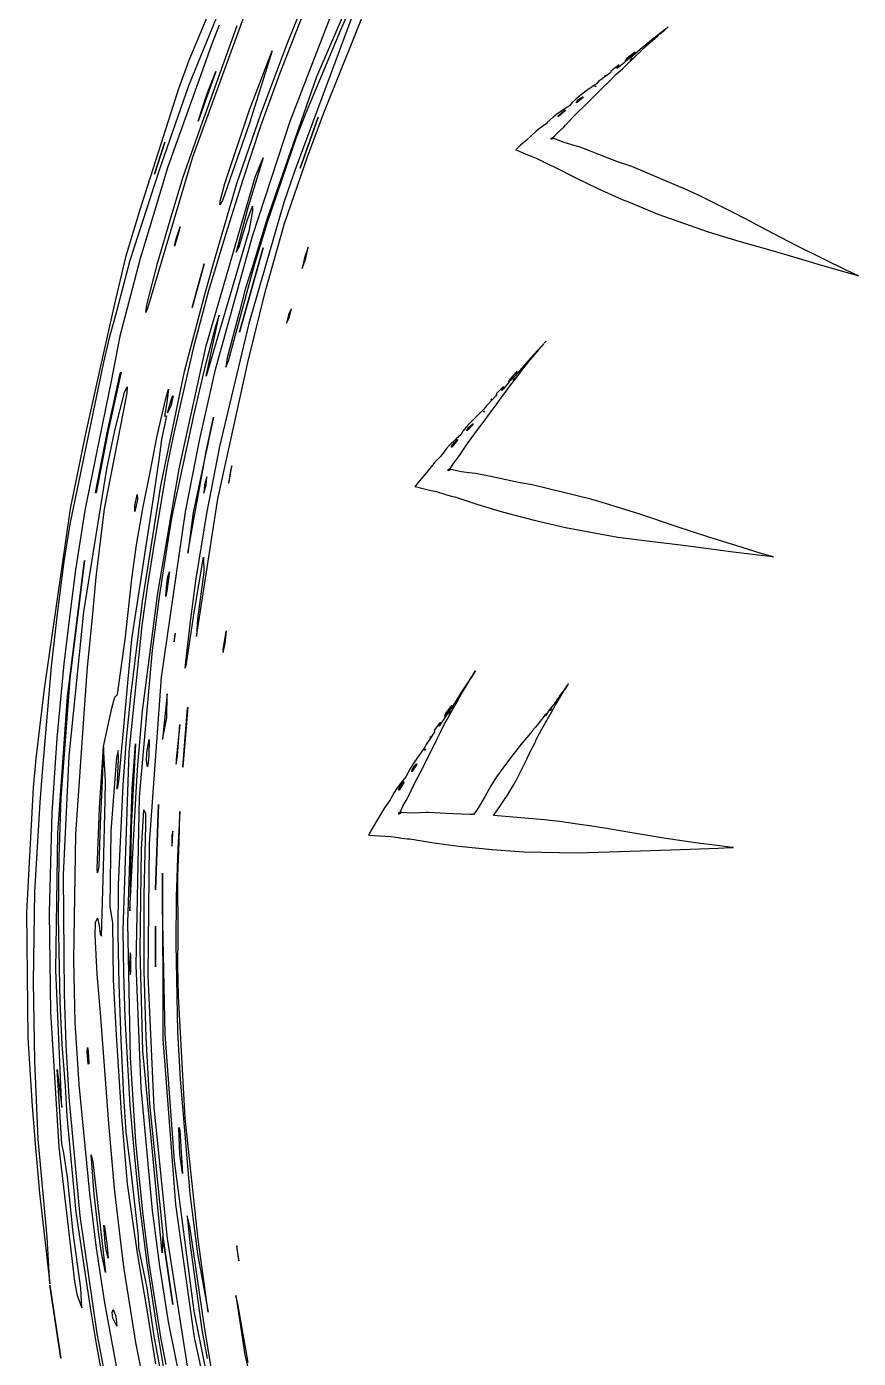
# Model space of a CAD drawing. Extents: x 0 to 153, y 0 to 357.
# Drawn here: x 0.01 to 25.11, y 268.47 to 308.65 of the extents above; entities that cross this region are included whole.
import ezdxf

# ---------------------------------------------------------------- set-up
doc = ezdxf.new("R2010")
doc.units = 0

msp = doc.modelspace()

# ---------------------------------------------------------------- linework, layer by layer
at = {"layer": 'Layer 1'}
for p, q in [((4.908544, 306.870742), (7.257433, 312.638346)), ((10.561264, 311.31763), (8.762494, 307.130691)), ((7.877498, 308.130746), (8.835822, 310.495636)), ((8.982189, 306.047543), (10.65394, 310.212665)), ((9.493807, 308.555232), (10.21178, 310.210332)), ((8.740378, 310.012645), (7.654048, 307.243455)), ((10.028618, 309.488044), (8.103828, 304.310854)), ((5.55381, 309.168263), (4.908619, 307.629213)), ((6.650845, 309.17864), (5.023929, 304.70559)), ((7.968692, 305.794543), (9.28561, 309.201)), ((5.166396, 305.346659), (6.370416, 308.685099)), ((5.824954, 308.688335), (5.59343, 308.097718)), ((19.351715, 308.616175), (19.312574, 308.584766)), ((19.312574, 308.584766), (19.347984, 308.612799)), ((19.347984, 308.612799), (19.3779, 308.637)), ((19.3779, 308.637), (19.351715, 308.616175)), ((19.3779, 308.637), (19.3779, 308.637)), ((8.439497, 306.027352), (9.493807, 308.555232)), ((18.946016, 308.298274), (18.751461, 308.141759)), ((18.759398, 308.104378), (19.052248, 308.361104)), ((19.228551, 308.518912), (18.946016, 308.298274)), ((19.052248, 308.361104), (19.080264, 308.386222)), ((19.080264, 308.386222), (19.120421, 308.42579)), ((19.120421, 308.42579), (19.259147, 308.539568)), ((19.301545, 308.575435), (19.228551, 308.518912)), ((19.259147, 308.539568), (19.301545, 308.575435)), ((5.59343, 308.097718), (5.326222, 307.33039)), ((7.420036, 307.918871), (6.74094, 305.73)), ((6.742892, 306.133711), (7.420036, 307.918871)), ((7.093652, 306.036596), (7.877498, 308.130746)), ((18.066909, 307.603211), (18.275234, 307.781635)), ((18.358198, 307.862548), (18.128639, 307.686309)), ((18.275234, 307.781635), (18.3622, 307.853)), ((18.598085, 308.01363), (18.296415, 307.755397)), ((18.380448, 307.873216), (18.358198, 307.862548)), ((18.3622, 307.853), (18.380448, 307.873216)), ((18.3622, 307.853), (18.3622, 307.853)), ((18.374019, 307.744881), (18.558874, 307.917846)), ((18.558874, 307.917846), (18.759398, 308.104378)), ((18.751461, 308.141759), (18.598085, 308.01363)), ((4.908619, 307.629213), (4.600715, 306.774444)), ((17.778217, 307.405653), (17.643222, 307.303918)), ((17.894622, 307.491414), (17.778217, 307.405653)), ((17.789949, 307.190241), (17.993321, 307.37767)), ((17.829908, 307.385299), (17.894622, 307.491414)), ((17.881123, 307.424475), (17.829908, 307.385299)), ((18.055327, 307.565744), (17.881123, 307.424475)), ((17.993321, 307.37767), (18.076151, 307.458143)), ((18.155725, 307.651437), (18.055327, 307.565744)), ((18.128639, 307.686309), (18.066909, 307.603211)), ((18.076151, 307.458143), (18.374019, 307.744881)), ((18.217455, 307.696212), (18.155725, 307.651437)), ((18.296415, 307.755397), (18.217455, 307.696212)), ((18.282976, 307.681934), (18.218669, 307.627578)), ((18.218669, 307.627578), (18.2734, 307.681)), ((18.2734, 307.681), (18.294849, 307.694993)), ((18.2734, 307.681), (18.2734, 307.681)), ((18.294849, 307.694993), (18.282976, 307.681934)), ((5.326222, 307.33039), (4.273532, 304.41484)), ((5.726652, 307.290065), (5.186479, 305.792315)), ((5.44927, 306.598), (5.726652, 307.290065)), ((7.654048, 307.243455), (7.071878, 305.639975)), ((8.762494, 307.130691), (7.25867, 302.829)), ((17.276635, 306.986528), (17.209816, 306.925492)), ((17.488555, 307.148267), (17.276635, 306.986528)), ((17.392495, 306.795994), (17.591936, 306.994379)), ((17.4661, 307.167), (17.452195, 307.154196)), ((17.452195, 307.154196), (17.472272, 307.166049)), ((17.480888, 307.176564), (17.4661, 307.167)), ((17.472272, 307.166049), (17.480888, 307.176564)), ((17.612493, 307.242134), (17.488555, 307.148267)), ((17.591936, 306.994379), (17.789949, 307.190241)), ((17.655501, 307.285229), (17.612493, 307.242134)), ((17.643222, 307.303918), (17.655501, 307.285229)), ((4.600715, 306.774444), (3.428915, 303.119484)), ((4.018873, 304.292182), (4.908544, 306.870742)), ((5.186479, 305.792315), (5.44927, 306.598)), ((5.44927, 306.598), (5.44927, 306.598)), ((16.892954, 306.69641), (16.707624, 306.556244)), ((17.209816, 306.925492), (16.892954, 306.69641)), ((17.113011, 306.521023), (17.342093, 306.747083)), ((17.204231, 306.85718), (17.169839, 306.829316)), ((17.169839, 306.829316), (17.1714, 306.836)), ((17.1714, 306.835881), (17.205114, 306.863728)), ((17.1714, 306.836), (17.1714, 306.835881)), ((17.205114, 306.863728), (17.204231, 306.85718)), ((17.342093, 306.747083), (17.392495, 306.795994)), ((16.322451, 306.21701), (16.235961, 306.159623)), ((16.393542, 306.258544), (16.322451, 306.21701)), ((16.474675, 306.35426), (16.393542, 306.258544)), ((16.588504, 306.459357), (16.474675, 306.35426)), ((16.550176, 305.963163), (16.948916, 306.356298)), ((16.707624, 306.556244), (16.588504, 306.459357)), ((16.656997, 306.381148), (16.597775, 306.344823)), ((16.597775, 306.344823), (16.6041, 306.37)), ((16.604018, 306.369896), (16.670292, 306.448196)), ((16.6041, 306.37), (16.604018, 306.369896)), ((16.772928, 306.478393), (16.656997, 306.381148)), ((16.670292, 306.448196), (16.80203, 306.526397)), ((16.791515, 306.495327), (16.772928, 306.478393)), ((16.809695, 306.524003), (16.791515, 306.495327)), ((16.80203, 306.526397), (16.809695, 306.524003)), ((16.948916, 306.356298), (17.113011, 306.521023)), ((5.99493, 303.918391), (6.742892, 306.133711)), ((6.360682, 303.918986), (7.093652, 306.036596)), ((6.831317, 302.32401), (7.968692, 305.794543)), ((8.147936, 305.285292), (8.439497, 306.027352)), ((8.813313, 305.913438), (8.27314, 304.377828)), ((8.27314, 304.377828), (8.81327, 305.913)), ((8.492277, 304.719363), (8.982189, 306.047543)), ((8.81327, 305.913), (8.813313, 305.913438)), ((15.902556, 305.91626), (15.733982, 305.760677)), ((16.006131, 305.997221), (15.902556, 305.91626)), ((16.235961, 306.159623), (16.006131, 305.997221)), ((16.050542, 305.933562), (16.0567, 305.959)), ((16.062618, 305.935749), (16.050542, 305.933562)), ((16.056646, 305.958775), (16.161387, 306.056528)), ((16.0567, 305.959), (16.056646, 305.958775)), ((16.266193, 306.109033), (16.062618, 305.935749)), ((16.161387, 306.056528), (16.260292, 306.130589)), ((16.260292, 306.130589), (16.276299, 306.125179)), ((16.276299, 306.125179), (16.266193, 306.109033)), ((16.275574, 305.675384), (16.550176, 305.963163)), ((6.740925, 305.72939), (5.925738, 303.40086)), ((7.071878, 305.639975), (6.538075, 304.019845)), ((6.74094, 305.73), (6.740925, 305.72939)), ((15.39432, 305.491129), (15.085259, 305.213578)), ((15.48088, 305.562562), (15.39432, 305.491129)), ((15.622047, 305.665181), (15.48088, 305.562562)), ((15.688524, 305.715769), (15.622047, 305.665181)), ((15.71336, 305.737884), (15.688524, 305.715769)), ((15.733982, 305.760677), (15.71336, 305.737884)), ((15.941209, 305.341766), (16.027431, 305.43633)), ((16.027431, 305.43633), (16.210926, 305.606631)), ((16.210926, 305.606631), (16.275574, 305.675384)), ((4.187526, 305.159853), (3.87072, 304.194)), ((3.871, 304.1939), (4.187526, 305.159853)), ((4.73211, 304.084919), (5.166396, 305.346659)), ((7.283363, 302.746402), (8.147936, 305.285292)), ((14.843558, 304.995891), (14.804552, 304.959056)), ((14.923131, 305.069492), (14.843558, 304.995891)), ((15.085259, 305.213578), (14.923131, 305.069492)), ((15.834165, 305.251763), (15.835794, 305.256191)), ((15.8362, 305.249), (15.834165, 305.251763)), ((15.835794, 305.256191), (15.839525, 305.265518)), ((15.866885, 305.249553), (15.8362, 305.249)), ((15.839525, 305.265518), (15.844001, 305.275523)), ((15.844001, 305.275523), (15.846577, 305.280781)), ((15.846577, 305.280781), (15.889246, 305.299436)), ((15.893546, 305.256778), (15.866885, 305.249553)), ((15.889246, 305.299436), (15.900439, 305.303269)), ((15.912472, 305.273127), (15.893546, 305.256778)), ((15.900439, 305.303269), (15.905934, 305.307186)), ((15.905934, 305.307186), (15.917807, 305.318683)), ((15.917696, 305.275365), (15.912472, 305.273127)), ((15.919595, 305.27289), (15.917696, 305.275365)), ((15.917807, 305.318683), (15.941209, 305.341766)), ((16.232997, 305.149342), (15.919595, 305.27289)), ((16.441999, 305.087324), (16.232997, 305.149342)), ((16.634316, 305.032155), (16.441999, 305.087324)), ((16.687024, 305.018572), (16.634316, 305.032155)), ((17.028038, 304.890277), (16.687024, 305.018572)), ((5.023929, 304.70559), (3.66491, 300.144)), ((7.157247, 304.691657), (6.688567, 303.177607)), ((6.907481, 304.100481), (7.157247, 304.691657)), ((7.795056, 302.703563), (8.492277, 304.719363)), ((14.785361, 304.940711), (14.775864, 304.931536)), ((14.775864, 304.931536), (14.784207, 304.927517)), ((14.784207, 304.927517), (15.081195, 304.802682)), ((14.804552, 304.959056), (14.785361, 304.940711)), ((15.081195, 304.802682), (15.235116, 304.739713)), ((15.235116, 304.739713), (15.395683, 304.682374)), ((15.395683, 304.682374), (15.470776, 304.641299)), ((15.470776, 304.641299), (15.598919, 304.576975)), ((15.598919, 304.576975), (15.631753, 304.560948)), ((17.384177, 304.74973), (17.028038, 304.890277)), ((17.877888, 304.561367), (17.384177, 304.74973)), ((3.267858, 302.003902), (4.018873, 304.292182)), ((4.273532, 304.41484), (3.719852, 302.57532)), ((3.87072, 304.194), (3.871, 304.1939)), ((8.103828, 304.310854), (7.780119, 303.337896)), ((15.631753, 304.560948), (15.651226, 304.550314)), ((15.651226, 304.550314), (15.689487, 304.529929)), ((15.689487, 304.529929), (15.847613, 304.458549)), ((15.847613, 304.458549), (15.915042, 304.430838)), ((15.915042, 304.430838), (16.564302, 304.096642)), ((18.1531, 304.464), (17.877888, 304.561367)), ((18.27358, 304.421929), (18.1531, 304.464)), ((19.95578, 303.714652), (18.27358, 304.421929)), ((4.34741, 302.811179), (4.73211, 304.084919)), ((5.435031, 299.021131), (6.907481, 304.100481)), ((5.649011, 301.496926), (6.360682, 303.918986)), ((5.855597, 303.379629), (5.99493, 303.918391)), ((6.538075, 304.019845), (6.026931, 302.398065)), ((16.564302, 304.096642), (17.254806, 303.762229)), ((17.254806, 303.762229), (17.98805, 303.434121)), ((5.925738, 303.40086), (5.842641, 303.266071)), ((5.842641, 303.266071), (5.855597, 303.379629)), ((17.98805, 303.434121), (18.173106, 303.356228)), ((20.367073, 303.517215), (19.95578, 303.714652)), ((20.795051, 303.311475), (20.367073, 303.517215)), ((3.428915, 303.119484), (2.999105, 301.692194)), ((6.688567, 303.177607), (6.342399, 301.838777)), ((6.66652, 302.802695), (6.828233, 303.234523)), ((7.780119, 303.337896), (6.717414, 299.685578)), ((6.831083, 303.089608), (6.722749, 302.479388)), ((6.828233, 303.234523), (6.831083, 303.089608)), ((18.173106, 303.356228), (19.066643, 302.986912)), ((19.066643, 302.986912), (20.582643, 302.456052)), ((21.315149, 303.045811), (20.795051, 303.311475)), ((21.703851, 302.843627), (21.315149, 303.045811)), ((3.719852, 302.57532), (3.444505, 301.654325)), ((3.973903, 301.535979), (4.34741, 302.811179)), ((4.527225, 302.247561), (4.645194, 302.604702)), ((4.645194, 302.604702), (4.54088, 302.216)), ((6.431333, 302.008164), (6.66652, 302.802695)), ((7.25867, 302.829), (6.840663, 301.44324)), ((6.896154, 301.458782), (7.283363, 302.746402)), ((7.228072, 300.670733), (7.795056, 302.703563)), ((22.334524, 302.513619), (21.703851, 302.843627)), ((4.478045, 302.023635), (4.527225, 302.247561)), ((4.540862, 302.21624), (4.478045, 302.023635)), ((4.54088, 302.216), (4.540862, 302.21624)), ((6.722749, 302.479388), (5.435489, 298.099408)), ((6.026931, 302.398065), (5.498758, 300.680355)), ((5.717647, 298.30446), (6.831317, 302.32401)), ((20.582643, 302.456052), (21.510024, 302.178159)), ((21.510024, 302.178159), (22.405938, 301.922164)), ((23.256758, 302.033983), (22.334524, 302.513619)), ((3.138428, 301.6035), (3.267858, 302.003902)), ((6.342399, 301.838777), (6.431333, 302.008164)), ((7.14864, 301.977), (6.441719, 299.43067)), ((6.441719, 299.43067), (7.14864, 301.977)), ((7.14864, 301.977), (7.14864, 301.977)), ((8.51201, 301.988201), (8.39784, 301.672)), ((8.438, 301.66421), (8.51201, 301.988201)), ((22.405938, 301.922164), (23.300153, 301.658851)), ((24.070793, 301.627583), (23.256758, 302.033983)), ((2.999105, 301.692194), (2.668059, 300.285574)), ((2.740568, 300.05948), (3.138428, 301.6035)), ((3.444505, 301.654325), (3.196226, 300.728482)), ((3.642185, 300.249229), (3.973903, 301.535979)), ((5.010355, 300.17101), (5.367648, 301.48929)), ((5.367648, 301.48929), (5.01037, 300.171)), ((5.369594, 300.499582), (5.649011, 301.496926)), ((6.537774, 300.159462), (6.896154, 301.458782)), ((6.840663, 301.44324), (6.621416, 300.752956)), ((8.39784, 301.672), (8.324578, 301.352355)), ((8.324578, 301.352355), (8.438, 301.66421)), ((8.39784, 301.672), (8.39784, 301.672)), ((23.300153, 301.658851), (23.859125, 301.487514)), ((23.859125, 301.487514), (24.665493, 301.255039)), ((24.741635, 301.302664), (24.070793, 301.627583)), ((24.665493, 301.255039), (25.029029, 301.156998)), ((25.0026, 301.179), (24.741635, 301.302664)), ((25.114204, 301.130125), (25.0026, 301.179)), ((25.0026, 301.179), (25.0026, 301.179)), ((25.029029, 301.156998), (25.114204, 301.130125)), ((3.196226, 300.728482), (2.825841, 299.308902)), ((5.498758, 300.680355), (5.038894, 298.935675)), ((6.621416, 300.752956), (6.43636, 300.051801)), ((6.688842, 298.508933), (7.228072, 300.670733)), ((2.668059, 300.285574), (2.441486, 299.301728)), ((3.615863, 300.020248), (3.642185, 300.249229)), ((3.66491, 300.144), (3.615863, 300.020248)), ((4.774602, 298.243962), (5.369594, 300.499582)), ((5.01037, 300.171), (5.010355, 300.17101)), ((6.10749, 298.563712), (6.537774, 300.159462)), ((2.529257, 299.297952), (2.740568, 300.05948)), ((5.435489, 298.099408), (5.819983, 299.940228)), ((5.819983, 299.940228), (5.702559, 299.569106)), ((6.43636, 300.051801), (6.067533, 298.652101)), ((7.93194, 299.988), (7.859973, 299.69693)), ((7.859973, 299.69693), (7.931678, 299.840606)), ((7.931678, 299.840606), (8.005007, 300.135881)), ((8.005007, 300.135881), (7.93194, 299.988)), ((7.93194, 299.988), (7.93194, 299.988)), ((5.702559, 299.569106), (5.371451, 298.292516)), ((6.717414, 299.685578), (5.831799, 295.979126)), ((2.441486, 299.301728), (2.227598, 298.31193)), ((2.347049, 298.527246), (2.529257, 299.297952)), ((2.825841, 299.308902), (2.562026, 297.946312)), ((4.6181, 295.303318), (5.435031, 299.021131)), ((15.560827, 299.013961), (15.318923, 298.75069)), ((15.469723, 298.904625), (15.587554, 299.039265)), ((15.623438, 299.081511), (15.560827, 299.013961)), ((15.587554, 299.039265), (15.623438, 299.081511)), ((15.666114, 299.129224), (15.632812, 299.091914)), ((15.632812, 299.091914), (15.66301, 299.12529)), ((15.66301, 299.12529), (15.6885, 299.154)), ((15.6885, 299.154), (15.666114, 299.129224)), ((15.6885, 299.154), (15.6885, 299.154)), ((5.038894, 298.935675), (4.635542, 297.174425)), ((6.067533, 298.652101), (6.022423, 298.368344)), ((6.022423, 298.368344), (6.10749, 298.563712)), ((15.151097, 298.565479), (15.01563, 298.415901)), ((15.318923, 298.75069), (15.151097, 298.565479)), ((15.164122, 298.530085), (15.413214, 298.829785)), ((15.413214, 298.829785), (15.436686, 298.859091)), ((15.436686, 298.859091), (15.469723, 298.904625)), ((1.325099, 293.632986), (2.347049, 298.527246)), ((2.227598, 298.31193), (1.776421, 296.3205)), ((2.442435, 296.388088), (2.840156, 298.179728)), ((2.866276, 298.217885), (2.46326, 296.406)), ((2.840156, 298.179728), (2.866276, 298.217885)), ((4.068288, 294.788171), (4.774602, 298.243962)), ((5.371451, 298.292516), (5.073041, 297.009716)), ((5.230789, 296.1623), (5.717647, 298.30446)), ((5.787083, 294.402227), (6.688842, 298.508933)), ((14.556099, 297.927049), (14.731793, 298.13661)), ((14.800105, 298.229783), (14.603176, 298.019)), ((14.731793, 298.13661), (14.8056, 298.221)), ((15.01563, 298.415901), (14.757038, 298.11374)), ((14.820253, 298.243894), (14.800105, 298.229783)), ((14.8056, 298.221), (14.820253, 298.243894)), ((14.8056, 298.221), (14.8056, 298.221)), ((14.835178, 298.115744), (14.989709, 298.315879)), ((14.989709, 298.315879), (15.164122, 298.530085)), ((2.562026, 297.946312), (2.128146, 295.792762)), ((2.963689, 297.61009), (3.046925, 297.784221)), ((3.046925, 297.784221), (3.039801, 297.587089)), ((14.404966, 297.788784), (14.304495, 297.685451)), ((14.358772, 297.673615), (14.404966, 297.788784)), ((14.550951, 297.887864), (14.402728, 297.720506)), ((14.520904, 297.692194), (14.589202, 297.784906)), ((14.635677, 297.988566), (14.550951, 297.887864)), ((14.603176, 298.019), (14.556099, 297.927049)), ((14.589202, 297.784906), (14.835178, 298.115744)), ((14.689065, 298.042665), (14.635677, 297.988566)), ((14.757038, 298.11374), (14.689065, 298.042665)), ((14.755968, 298.038921), (14.701632, 297.974953)), ((14.701632, 297.974953), (14.746742, 298.03648)), ((14.746742, 298.03648), (14.765532, 298.053727)), ((14.765532, 298.053727), (14.755968, 298.038921)), ((3.039801, 297.587089), (2.358455, 294.094679)), ((2.673215, 296.46071), (2.963689, 297.61009)), ((3.953056, 296.298205), (4.201742, 297.385725)), ((4.201742, 297.385725), (4.297935, 297.710252)), ((4.297935, 297.710252), (4.244821, 297.306762)), ((4.268986, 296.995324), (4.399164, 297.443586)), ((4.436338, 297.510755), (4.3704, 297.194)), ((4.399164, 297.443586), (4.436338, 297.510755)), ((14.0618, 297.385), (13.879795, 297.191396)), ((14.025168, 297.385144), (14.042948, 297.400051)), ((14.0367, 297.4), (14.025168, 297.385144)), ((14.049722, 297.411822), (14.0367, 297.4)), ((14.042948, 297.400051), (14.049722, 297.411822)), ((14.168278, 297.497477), (14.0618, 297.385)), ((14.0618, 297.385), (14.0618, 297.385)), ((14.203556, 297.546931), (14.168278, 297.497477)), ((14.304495, 297.685451), (14.188361, 297.563413)), ((14.188361, 297.563413), (14.203556, 297.546931)), ((14.18898, 297.249478), (14.351653, 297.474575)), ((14.351653, 297.474575), (14.520904, 297.692194)), ((14.402728, 297.720506), (14.358772, 297.673615)), ((4.244821, 297.306762), (4.17795, 296.891564)), ((4.3704, 297.19354), (4.268986, 296.995324)), ((4.3704, 297.194), (4.3704, 297.19354)), ((4.635542, 297.174425), (4.436917, 296.293421)), ((5.073041, 297.009716), (4.514953, 294.441456)), ((13.824101, 297.120457), (13.549025, 296.843879)), ((13.79241, 296.706279), (13.983776, 296.965345)), ((13.829935, 297.052), (13.8007, 297.019)), ((13.8007, 297.019), (13.801106, 297.025731)), ((13.801106, 297.025731), (13.829732, 297.058615)), ((13.879795, 297.191396), (13.824101, 297.120457)), ((13.829732, 297.058615), (13.829935, 297.052)), ((13.983776, 296.965345), (14.025359, 297.021699)), ((14.025359, 297.021699), (14.18898, 297.249478)), ((4.23695, 296.905784), (4.082216, 296.192502)), ((4.17795, 296.891564), (4.23695, 296.905784)), ((5.655834, 296.86329), (5.04326, 293.983661)), ((5.447306, 295.88197), (5.655834, 296.86329)), ((13.278224, 296.563749), (13.180742, 296.442509)), ((13.383572, 296.677391), (13.278224, 296.563749)), ((13.306034, 296.478177), (13.361251, 296.565347)), ((13.459343, 296.611), (13.357249, 296.497493)), ((13.361251, 296.565347), (13.481796, 296.66264)), ((13.549025, 296.843879), (13.383572, 296.677391)), ((13.475557, 296.630521), (13.459343, 296.611)), ((13.4898, 296.661489), (13.4755, 296.631)), ((13.4755, 296.631), (13.475557, 296.630521)), ((13.481796, 296.66264), (13.4898, 296.661489)), ((13.651513, 296.51905), (13.79241, 296.706279)), ((1.776421, 296.3205), (1.329099, 294.09473)), ((2.096809, 294.585208), (2.442435, 296.388088)), ((2.46326, 296.406), (2.1137, 294.58275)), ((2.435923, 295.3038), (2.673215, 296.46071)), ((2.46326, 296.406), (2.46326, 296.406)), ((3.740797, 295.201275), (3.953056, 296.298205)), ((4.082216, 296.192502), (4.003933, 295.571896)), ((4.436917, 296.293421), (4.25932, 295.408886)), ((4.80802, 294.0056), (5.230789, 296.1623)), ((12.977915, 296.212374), (12.778477, 296.01553)), ((13.01617, 296.16698), (12.844339, 295.963554)), ((12.921673, 296.098501), (13.006741, 296.187333)), ((13.05355, 296.282805), (12.977915, 296.212374)), ((13.006741, 296.187333), (13.023361, 296.184534)), ((13.023361, 296.184534), (13.0161, 296.167)), ((13.0161, 296.167), (13.01617, 296.16698)), ((13.116706, 296.335124), (13.05355, 296.282805)), ((13.180742, 296.442509), (13.116706, 296.335124)), ((13.357249, 296.497493), (13.30359, 296.452518)), ((13.30359, 296.452518), (13.306034, 296.478177)), ((13.319727, 296.068381), (13.651513, 296.51905)), ((2.128146, 295.792762), (1.766171, 294.045962)), ((5.263808, 294.87585), (5.447306, 295.88197)), ((5.831799, 295.979126), (5.441672, 293.956866)), ((12.549666, 295.73876), (12.533113, 295.712999)), ((12.689882, 295.919137), (12.549666, 295.73876)), ((12.778477, 296.01553), (12.689882, 295.919137)), ((12.832807, 295.959484), (12.834707, 295.98533)), ((12.844339, 295.963554), (12.832807, 295.959484)), ((12.834707, 295.98533), (12.921673, 296.098501)), ((13.044787, 295.662432), (13.09702, 295.740563)), ((13.09702, 295.740563), (13.319727, 296.068381)), ((4.003933, 295.571896), (3.829322, 294.424096)), ((4.25932, 295.408886), (3.852638, 293.004776)), ((6.124515, 294.90231), (6.21026, 295.399)), ((6.21026, 295.399), (6.167388, 295.247447)), ((6.21026, 295.399), (6.21026, 295.399)), ((12.259801, 295.418743), (12.001413, 295.095723)), ((12.333201, 295.502994), (12.259801, 295.418743)), ((12.455237, 295.626726), (12.333201, 295.502994)), ((12.512356, 295.687221), (12.455237, 295.626726)), ((12.533113, 295.712999), (12.512356, 295.687221)), ((12.793995, 295.318316), (12.803766, 295.331561)), ((12.803766, 295.331561), (12.82303, 295.358067)), ((12.82303, 295.358067), (12.892223, 295.465128)), ((12.892223, 295.465128), (13.044787, 295.662432)), ((1.742235, 290.988091), (2.435923, 295.3038)), ((3.525146, 294.105615), (3.740797, 295.201275)), ((3.969571, 291.550691), (4.6181, 295.303318)), ((5.456728, 295.059172), (5.387197, 294.821287)), ((5.434003, 294.80743), (5.456728, 295.059172)), ((6.167388, 295.247447), (6.10213, 294.876063)), ((11.862145, 294.92854), (11.793088, 294.843873)), ((12.001413, 295.095723), (11.862145, 294.92854)), ((12.732477, 295.252209), (12.73336, 295.25682)), ((12.734921, 295.249801), (12.732477, 295.252209)), ((12.73336, 295.25682), (12.735463, 295.266625)), ((12.765175, 295.254667), (12.734921, 295.249801)), ((12.735463, 295.266625), (12.738242, 295.277222)), ((12.738242, 295.277222), (12.739936, 295.282818)), ((12.739936, 295.282818), (12.778806, 295.308021)), ((12.790205, 295.266029), (12.765175, 295.254667)), ((12.778806, 295.308021), (12.789248, 295.313583)), ((12.789248, 295.313583), (12.793995, 295.318316)), ((12.806148, 295.285178), (12.790205, 295.266029)), ((12.810895, 295.288212), (12.806148, 295.285178)), ((12.813203, 295.286075), (12.810895, 295.288212)), ((13.142209, 295.213827), (12.813203, 295.286075)), ((13.358267, 295.18576), (13.142209, 295.213827)), ((13.556754, 295.161771), (13.358267, 295.18576)), ((13.61082, 295.156736), (13.556754, 295.161771)), ((13.96791, 295.084185), (13.61082, 295.156736)), ((14.341755, 295.001932), (13.96791, 295.084185)), ((14.859068, 294.894295), (14.341755, 295.001932)), ((2.1137, 294.58275), (2.096809, 294.585208)), ((3.277084, 294.191292), (3.350417, 294.535817)), ((3.350417, 294.535817), (3.35618, 294.379)), ((3.510742, 291.304232), (4.068288, 294.788171)), ((5.067762, 293.84082), (5.263808, 294.87585)), ((5.387197, 294.821287), (5.36257, 294.566)), ((5.36257, 294.566), (5.434003, 294.80743)), ((5.36257, 294.566), (5.36257, 294.566)), ((6.10213, 294.876063), (6.124515, 294.90231)), ((11.742686, 294.780633), (11.734546, 294.770154)), ((11.734546, 294.770154), (11.743366, 294.76749)), ((11.759306, 294.801647), (11.742686, 294.780633)), ((11.743366, 294.76749), (12.056226, 294.69136)), ((11.793088, 294.843873), (11.759306, 294.801647)), ((12.056226, 294.69136), (12.218083, 294.653593)), ((12.218083, 294.653593), (12.385774, 294.622371)), ((12.385774, 294.622371), (12.466159, 294.593779)), ((12.466159, 294.593779), (12.602647, 294.55067)), ((12.602647, 294.55067), (12.637445, 294.540053)), ((12.637445, 294.540053), (12.65833, 294.532658)), ((12.65833, 294.532658), (12.699235, 294.518635)), ((12.699235, 294.518635), (12.866384, 294.473234)), ((15.14615, 294.841838), (14.859068, 294.894295)), ((15.271713, 294.819334), (15.14615, 294.841838)), ((17.045023, 294.387896), (15.271713, 294.819334)), ((3.829322, 294.424096), (3.181562, 290.164295)), ((3.280544, 294.021143), (3.277084, 294.191292)), ((3.35618, 294.379), (3.280544, 294.021143)), ((3.35618, 294.379), (3.35618, 294.379)), ((4.514953, 294.441456), (4.390541, 293.82085)), ((5.145162, 290.246973), (5.787083, 294.402227)), ((12.866384, 294.473234), (12.93734, 294.456583)), ((12.93734, 294.456583), (13.629543, 294.229925)), ((13.629543, 294.229925), (14.362852, 294.009459)), ((17.482634, 294.258177), (17.045023, 294.387896)), ((17.938087, 294.122894), (17.482634, 294.258177)), ((18.494141, 293.942975), (17.938087, 294.122894)), ((1.329099, 294.09473), (0.544573, 288.66626)), ((1.766171, 294.045962), (1.493401, 292.262002)), ((2.358455, 294.094679), (2.10244, 292.032099)), ((3.329098, 293.009235), (3.525146, 294.105615)), ((4.085683, 289.020916), (4.80802, 294.0056)), ((4.390541, 293.82085), (4.289534, 293.192042)), ((5.04326, 293.983661), (4.88033, 292.761)), ((4.88033, 292.761), (5.067762, 293.84082)), ((5.441672, 293.956866), (5.111038, 291.923666)), ((14.362852, 294.009459), (15.138014, 293.801811)), ((15.138014, 293.801811), (15.333179, 293.754191)), ((15.333179, 293.754191), (16.274339, 293.530953)), ((18.910382, 293.804913), (18.494141, 293.942975)), ((19.585965, 293.578932), (18.910382, 293.804913)), ((1.148589, 292.511716), (1.325099, 293.632986)), ((16.274339, 293.530953), (17.854919, 293.246905)), ((20.573386, 293.251272), (19.585965, 293.578932)), ((3.185165, 291.990865), (3.329098, 293.009235)), ((3.852638, 293.004776), (3.65727, 291.795956)), ((4.289534, 293.192042), (4.019546, 291.517662)), ((17.854919, 293.246905), (18.816565, 293.119016)), ((18.816565, 293.119016), (19.743884, 293.007747)), ((19.743884, 293.007747), (20.670597, 292.889053)), ((21.442096, 292.978826), (20.573386, 293.251272)), ((22.155598, 292.764337), (21.442096, 292.978826)), ((0.950644, 290.929296), (1.148589, 292.511716)), ((1.243368, 288.43383), (1.760456, 292.539466)), ((1.760456, 292.539466), (1.319353, 288.96684)), ((4.88033, 292.761), (4.88033, 292.761)), ((5.071491, 290.97479), (5.348737, 292.6352)), ((5.348737, 292.6352), (5.359523, 292.184599)), ((20.670597, 292.889053), (21.2508, 292.808259)), ((21.2508, 292.808259), (22.085932, 292.706182)), ((22.085932, 292.706182), (22.461538, 292.66682)), ((22.432303, 292.683677), (22.155598, 292.764337)), ((22.550099, 292.653467), (22.432303, 292.683677)), ((22.461538, 292.66682), (22.550099, 292.653467)), ((1.493401, 292.262002), (1.317503, 290.915012)), ((4.325558, 292.202074), (4.24654, 291.617)), ((4.276717, 292.048932), (4.325558, 292.202074)), ((5.359523, 292.184599), (5.16965, 290.776469)), ((2.10244, 292.032099), (1.989898, 290.816039)), ((2.99475, 290.232875), (3.185165, 291.990865)), ((3.65727, 291.795956), (3.487203, 290.577036)), ((4.210508, 291.451787), (4.240968, 291.850327)), ((4.240968, 291.850327), (4.276717, 292.048932)), ((5.111038, 291.923666), (4.948639, 290.703496)), ((3.172239, 288.538622), (3.510742, 291.304232)), ((3.513099, 288.006101), (3.969571, 291.550691)), ((4.019546, 291.517662), (3.803282, 289.835272)), ((4.24653, 291.6177), (4.210508, 291.451787)), ((4.24654, 291.617), (4.24653, 291.6177)), ((0.762738, 289.341586), (0.950644, 290.929296)), ((1.317503, 290.915012), (1.136381, 289.423952)), ((1.297903, 286.63963), (1.742235, 290.988091)), ((4.83108, 289.359), (5.071491, 290.97479)), ((1.989898, 290.816039), (1.837131, 289.325189)), ((3.487203, 290.577036), (3.095925, 286.745696)), ((4.948639, 290.703496), (4.807133, 289.480766)), ((5.16965, 290.776469), (5.145162, 290.246973)), ((2.751963, 288.495295), (2.99475, 290.232875)), ((3.181562, 290.164295), (2.784102, 285.873896)), ((4.48824, 290.323868), (4.4647, 290.171)), ((4.4647, 290.171), (4.470062, 290.083356)), ((4.4647, 290.171), (4.4647, 290.171)), ((4.470062, 290.083356), (4.508388, 290.333503)), ((4.508388, 290.333503), (4.48824, 290.323868)), ((6.024518, 290.396757), (5.935449, 289.852557)), ((6.005524, 290.033902), (6.04514, 290.406)), ((6.04514, 290.406), (6.024518, 290.396757)), ((6.04514, 290.406), (6.04514, 290.406)), ((3.803282, 289.835272), (3.409833, 285.404262)), ((5.935449, 289.852557), (5.942978, 289.76427)), ((5.942978, 289.76427), (6.005524, 290.033902)), ((0.489155, 286.150216), (0.762738, 289.341586)), ((1.136381, 289.423952), (0.995214, 287.928062)), ((1.837131, 289.325189), (1.750167, 288.060009)), ((4.807133, 289.480766), (4.79176, 289.288346)), ((4.79176, 289.288346), (4.83108, 289.359)), ((4.83108, 289.359), (4.83108, 289.359)), ((1.319353, 288.96684), (1.046152, 285.378306)), ((3.72637, 283.997), (4.085683, 289.020916)), ((13.455729, 289.053543), (13.2588, 288.755401)), ((13.357773, 288.881009), (13.383145, 288.931191)), ((13.383145, 288.931191), (13.478048, 289.082744)), ((13.506812, 289.130129), (13.455729, 289.053543)), ((13.478048, 289.082744), (13.506812, 289.130129)), ((13.51428, 289.142021), (13.506886, 289.130658)), ((13.506886, 289.130658), (13.5092, 289.134)), ((13.5092, 289.134), (13.51428, 289.142021)), ((13.541341, 289.184377), (13.514208, 289.142064)), ((13.514208, 289.142064), (13.5389, 289.18)), ((13.5389, 289.18), (13.559522, 289.212377)), ((13.559522, 289.212377), (13.541341, 289.184377)), ((0.544573, 288.66626), (0.291341, 286.56473)), ((2.677734, 288.41355), (2.751963, 288.495295)), ((3.02863, 287.151322), (3.172239, 288.538622)), ((4.254672, 288.518134), (4.112692, 287.140324)), ((4.24938, 287.794), (4.254672, 288.518134)), ((13.002788, 288.274108), (13.14097, 288.51315)), ((13.122518, 288.546043), (13.012556, 288.376992)), ((13.2588, 288.755401), (13.122518, 288.546043)), ((13.14097, 288.51315), (13.339256, 288.848379)), ((13.339256, 288.848379), (13.357773, 288.881009)), ((16.0997, 288.442), (16.142316, 288.505218)), ((16.110503, 288.409235), (16.168923, 288.507801)), ((16.1588, 288.532641), (16.110636, 288.467688)), ((16.148979, 288.501657), (16.132427, 288.479542)), ((16.142316, 288.505218), (16.160293, 288.530928)), ((16.210642, 288.593662), (16.148979, 288.501657)), ((16.163821, 288.537507), (16.1588, 288.532641)), ((16.160293, 288.530928), (16.163821, 288.537507)), ((16.168923, 288.507801), (16.205689, 288.567785)), ((16.205689, 288.567785), (16.245781, 288.632569)), ((16.242118, 288.639825), (16.210642, 288.593662)), ((16.281259, 288.697116), (16.242118, 288.639825)), ((16.245781, 288.632569), (16.303442, 288.723605)), ((16.337766, 288.779028), (16.281259, 288.697116)), ((16.303442, 288.723605), (16.308869, 288.732442)), ((16.308869, 288.732442), (16.316534, 288.745839)), ((16.316534, 288.745839), (16.344008, 288.787252)), ((16.352283, 288.799989), (16.337766, 288.779028)), ((16.344008, 288.787252), (16.352283, 288.799989)), ((16.36238, 288.815168), (16.355042, 288.804213)), ((16.355042, 288.804213), (16.3617, 288.814)), ((16.3617, 288.814), (16.367672, 288.822867)), ((16.367672, 288.822867), (16.36238, 288.815168)), ((0.95615, 284.308957), (1.243368, 288.43383)), ((2.583663, 288.079478), (2.677734, 288.41355)), ((4.73889, 286.319), (4.891183, 288.11458)), ((4.891183, 288.11458), (4.858758, 288.085122)), ((12.826252, 288.159197), (12.657272, 287.920872)), ((12.77022, 288.056781), (12.832899, 288.151413)), ((13.012556, 288.376992), (12.798194, 288.038574)), ((12.844501, 288.176223), (12.826252, 288.159197)), ((12.832899, 288.151413), (12.844501, 288.176223)), ((12.875729, 288.052809), (13.002788, 288.274108)), ((15.852474, 288.113278), (15.811159, 288.06313)), ((15.920771, 288.197275), (15.852474, 288.113278)), ((15.917232, 288.169943), (15.9241, 288.181)), ((15.924355, 288.179866), (15.917232, 288.169943)), ((15.934205, 288.218236), (15.920771, 288.197275)), ((15.924073, 288.181579), (15.924355, 288.179866)), ((15.9241, 288.181), (15.924073, 288.181579)), ((15.924429, 288.087285), (15.968659, 288.164738)), ((15.978909, 288.277034), (15.934205, 288.218236)), ((15.968659, 288.164738), (15.978291, 288.181561)), ((15.978291, 288.181561), (16.016281, 288.249328)), ((16.005026, 288.311378), (15.978909, 288.277034)), ((16.013436, 288.325859), (16.005026, 288.311378)), ((16.037586, 288.366493), (16.009028, 288.329166)), ((16.009028, 288.329166), (16.013436, 288.325859)), ((16.016281, 288.249328), (16.054268, 288.316249)), ((16.062278, 288.398325), (16.037586, 288.366493)), ((16.052171, 288.366781), (16.062278, 288.398325)), ((16.062896, 288.381197), (16.052171, 288.366781)), ((16.054268, 288.316249), (16.09436, 288.381625)), ((16.098916, 288.432174), (16.062896, 288.381197)), ((16.09436, 288.381625), (16.110503, 288.409235)), ((16.119402, 288.462635), (16.098916, 288.432174)), ((16.110636, 288.467688), (16.0997, 288.442)), ((16.0997, 288.442), (16.0997, 288.442)), ((16.132427, 288.479542), (16.119402, 288.462635)), ((16.149696, 288.483416), (16.136603, 288.463911)), ((16.136603, 288.463911), (16.14739, 288.48216)), ((16.14739, 288.48216), (16.151937, 288.487706)), ((16.151937, 288.487706), (16.149696, 288.483416)), ((0.995214, 287.928062), (0.924052, 287.1801)), ((1.750167, 288.060009), (1.493098, 284.281116)), ((2.338977, 286.931618), (2.583663, 288.079478)), ((3.370916, 286.360931), (3.513099, 288.006101)), ((4.112692, 287.140324), (4.24938, 287.794)), ((4.24938, 287.794), (4.24938, 287.794)), ((4.858758, 288.085122), (4.719287, 286.311202)), ((12.622023, 287.783968), (12.498017, 287.595774)), ((12.619173, 287.586466), (12.673308, 287.68863)), ((12.693386, 287.896371), (12.622023, 287.783968)), ((12.6222, 287.823), (12.77022, 288.056781)), ((12.657272, 287.920872), (12.6222, 287.823)), ((12.6222, 287.823), (12.6222, 287.823)), ((12.673308, 287.68863), (12.875729, 288.052809)), ((12.73965, 287.957985), (12.693386, 287.896371)), ((12.798194, 288.038574), (12.73965, 287.957985)), ((12.806724, 287.964745), (12.760869, 287.893281)), ((12.760869, 287.893281), (12.7978, 287.961)), ((12.7978, 287.961), (12.797837, 287.960887)), ((12.797837, 287.960887), (12.814322, 287.980832)), ((12.814322, 287.980832), (12.806724, 287.964745)), ((15.54383, 287.730545), (15.458018, 287.622093)), ((15.556039, 287.744622), (15.54383, 287.730545)), ((15.596741, 287.788971), (15.556039, 287.744622)), ((15.632558, 287.840713), (15.596741, 287.788971)), ((15.655759, 287.868679), (15.632558, 287.840713)), ((15.708603, 287.926441), (15.655759, 287.868679)), ((15.673688, 287.861477), (15.695667, 287.894257)), ((15.674029, 287.854337), (15.673688, 287.861477)), ((15.677351, 287.855657), (15.674029, 287.854337)), ((15.676759, 287.653631), (15.71095, 287.717041)), ((15.72131, 287.915099), (15.677351, 287.855657)), ((15.695667, 287.894257), (15.717917, 287.920408)), ((15.728615, 287.947368), (15.708603, 287.926441)), ((15.71095, 287.717041), (15.747851, 287.776076)), ((15.717917, 287.920408), (15.72287, 287.920052)), ((15.72287, 287.920052), (15.72131, 287.915099)), ((15.745506, 287.963155), (15.728615, 287.947368)), ((15.761028, 287.993853), (15.745506, 287.963155)), ((15.747851, 287.776076), (15.760063, 287.799275)), ((15.760063, 287.799275), (15.812703, 287.896571)), ((15.785042, 288.029331), (15.761028, 287.993853)), ((15.811159, 288.06313), (15.785042, 288.029331)), ((15.796145, 288.00751), (15.8087, 288.032)), ((15.79628, 288.000539), (15.796145, 288.00751)), ((15.810053, 288.014413), (15.79628, 288.000539)), ((15.8087, 288.032), (15.808751, 288.032611)), ((15.808751, 288.032611), (15.83955, 288.062882)), ((15.834948, 288.048415), (15.810053, 288.014413)), ((15.812703, 287.896571), (15.891869, 288.031123)), ((15.838882, 288.054214), (15.834948, 288.048415)), ((15.8418, 288.063), (15.838882, 288.054214)), ((15.83955, 288.062882), (15.8418, 288.063)), ((15.891869, 288.031123), (15.924429, 288.087285)), ((4.63442, 287.592), (4.523507, 286.54846)), ((4.57208, 286.650164), (4.63442, 287.592)), ((4.63442, 287.592), (4.63442, 287.592)), ((12.306464, 287.338011), (12.221332, 287.209834)), ((12.332514, 287.39252), (12.306464, 287.338011)), ((12.407602, 287.545575), (12.314734, 287.406459)), ((12.314734, 287.406459), (12.332514, 287.39252)), ((12.369942, 287.095874), (12.490691, 287.344342)), ((12.48948, 287.663575), (12.407602, 287.545575)), ((12.463021, 287.54242), (12.48948, 287.663575)), ((12.498017, 287.595774), (12.463021, 287.54242)), ((12.490691, 287.344342), (12.619173, 287.586466)), ((15.267063, 287.386593), (15.10826, 287.196296)), ((15.282326, 287.40713), (15.267063, 287.386593)), ((15.359655, 287.498852), (15.282326, 287.40713)), ((15.372544, 287.511724), (15.359655, 287.498852)), ((15.458018, 287.622093), (15.372544, 287.511724)), ((15.427393, 287.206387), (15.484512, 287.310327)), ((15.484512, 287.310327), (15.497943, 287.330966)), ((15.497943, 287.330966), (15.52345, 287.377282)), ((15.52345, 287.377282), (15.641958, 287.590171)), ((15.641958, 287.590171), (15.676759, 287.653631)), ((0.924052, 287.1801), (0.87521, 286.430154)), ((2.217284, 285.081714), (2.336743, 286.915124)), ((2.336743, 286.915124), (2.29848, 285.898)), ((2.394129, 285.884158), (2.338977, 286.931618)), ((2.924095, 285.760932), (3.02863, 287.151322)), ((3.303072, 287.006111), (3.172968, 284.482381)), ((3.200436, 285.657801), (3.303072, 287.006111)), ((3.645773, 286.745083), (3.712589, 287.138094)), ((3.712589, 287.138094), (3.69815, 286.645)), ((12.033697, 286.910464), (11.811396, 286.593246)), ((12.076163, 286.989486), (12.033697, 286.910464)), ((12.221332, 287.209834), (12.076163, 286.989486)), ((12.185444, 287.203449), (12.2003, 287.221)), ((12.194128, 287.219984), (12.185444, 287.203449)), ((12.204914, 287.233737), (12.194128, 287.219984)), ((12.2003, 287.221), (12.204914, 287.233737)), ((12.248787, 286.844558), (12.369942, 287.095874)), ((14.94316, 286.994603), (14.771397, 286.780238)), ((15.10826, 287.196296), (14.94316, 286.994603)), ((15.23623, 286.814194), (15.299318, 286.934892)), ((15.299318, 286.934892), (15.358404, 287.0504)), ((15.358404, 287.0504), (15.365934, 287.068745)), ((15.365934, 287.068745), (15.394969, 287.134985)), ((15.394969, 287.134985), (15.427393, 287.206387)), ((0.291341, 286.56473), (0.210549, 285.694922)), ((1.129401, 283.054089), (1.297903, 286.63963)), ((2.723119, 286.605918), (2.553526, 284.374748)), ((2.773589, 286.808596), (2.723119, 286.605918)), ((2.748488, 285.639573), (2.791022, 286.547611)), ((2.791022, 286.547611), (2.773589, 286.808596)), ((3.095925, 286.745696), (2.920024, 281.401106)), ((3.635799, 286.488261), (3.645773, 286.745083)), ((3.661103, 286.309293), (3.635799, 286.488261)), ((3.698142, 286.64571), (3.682538, 286.452529)), ((3.69815, 286.645), (3.698142, 286.64571)), ((4.523507, 286.54846), (4.528934, 286.397135)), ((4.528934, 286.397135), (4.57208, 286.650164)), ((11.811396, 286.593246), (11.677691, 286.402286)), ((11.96876, 286.28798), (12.07472, 286.495591)), ((12.027646, 286.81291), (12.0501, 286.85)), ((12.028394, 286.806193), (12.027646, 286.81291)), ((12.05139, 286.843469), (12.028394, 286.806193)), ((12.0501, 286.85), (12.05139, 286.843469)), ((12.07472, 286.495591), (12.217787, 286.782235)), ((12.217787, 286.782235), (12.248787, 286.844558)), ((14.728866, 286.725935), (14.522099, 286.465342)), ((14.771397, 286.780238), (14.728866, 286.725935)), ((14.79359, 285.918924), (15.088679, 286.505895)), ((15.088679, 286.505895), (15.107605, 286.548344)), ((15.107605, 286.548344), (15.151564, 286.644808)), ((15.151564, 286.644808), (15.23623, 286.814194)), ((0.424439, 285.23909), (0.489155, 286.150216)), ((0.87521, 286.430154), (0.778002, 284.930064)), ((3.330891, 285.732423), (3.370916, 286.360931)), ((3.682538, 286.452529), (3.661103, 286.309293)), ((4.719287, 286.311202), (4.73889, 286.319)), ((4.73889, 286.319), (4.73889, 286.319)), ((11.5175, 286.138), (11.469472, 286.021832)), ((11.593846, 286.273144), (11.5175, 286.138)), ((11.5175, 286.138), (11.5175, 286.138)), ((11.677691, 286.402286), (11.593846, 286.273144)), ((11.636108, 286.192838), (11.6752, 286.288)), ((11.637872, 286.167094), (11.636108, 286.192838)), ((11.683118, 286.220072), (11.637872, 286.167094)), ((11.6752, 286.288), (11.675239, 286.287842)), ((11.675239, 286.287842), (11.776926, 286.403231)), ((11.763834, 286.348587), (11.683118, 286.220072)), ((11.709082, 285.790282), (11.96876, 286.28798)), ((11.776314, 286.370448), (11.763834, 286.348587)), ((11.78493, 286.40335), (11.776314, 286.370448)), ((11.776926, 286.403231), (11.78493, 286.40335)), ((14.522099, 286.465342), (14.196621, 286.010118)), ((0.210549, 285.694922), (0.014679, 281.917408)), ((2.298485, 285.898138), (2.231395, 284.605878)), ((2.29848, 285.898), (2.298485, 285.898138)), ((2.389447, 285.310722), (2.394129, 285.884158)), ((2.784102, 285.873896), (2.748488, 285.639573)), ((2.785242, 282.759502), (2.924095, 285.760932)), ((3.174258, 282.779173), (3.330891, 285.732423)), ((11.349674, 285.878697), (11.180423, 285.652802)), ((11.240387, 285.631817), (11.31026, 285.757313)), ((11.394037, 285.839887), (11.253073, 285.611838)), ((11.31026, 285.757313), (11.381825, 285.858492)), ((11.414526, 285.960203), (11.349674, 285.878697)), ((11.381825, 285.858492), (11.398716, 285.858373)), ((11.398716, 285.858373), (11.394, 285.84)), ((11.394, 285.84), (11.394037, 285.839887)), ((11.469472, 286.021832), (11.414526, 285.960203)), ((11.535558, 285.431377), (11.709082, 285.790282)), ((14.016586, 285.718204), (13.852082, 285.427338)), ((14.196621, 286.010118), (14.016586, 285.718204)), ((14.63092, 285.630196), (14.713747, 285.777759)), ((14.713747, 285.777759), (14.79359, 285.918924)), ((1.046152, 285.378306), (0.98491, 283.583936)), ((2.331041, 283.267712), (2.389447, 285.310722)), ((3.064413, 281.602816), (3.200436, 285.657801)), ((3.409833, 285.404262), (3.310113, 280.330872)), ((10.963959, 285.28648), (10.916066, 285.217694)), ((10.980782, 285.315227), (10.963959, 285.28648)), ((10.993536, 285.343295), (10.980782, 285.315227)), ((11.106481, 285.543582), (10.993536, 285.343295)), ((11.180423, 285.652802), (11.106481, 285.543582)), ((11.242219, 285.605988), (11.240387, 285.631817)), ((11.253073, 285.611838), (11.242219, 285.605988)), ((11.372275, 285.127015), (11.495059, 285.345954)), ((11.495059, 285.345954), (11.535558, 285.431377)), ((13.852082, 285.427338), (13.684053, 285.13812)), ((14.298386, 285.11978), (14.438467, 285.32624)), ((14.438467, 285.32624), (14.522315, 285.455348)), ((14.522315, 285.455348), (14.63092, 285.630196)), ((0.266719, 282.54455), (0.424439, 285.23909)), ((0.778002, 284.930064), (0.691469, 281.923858)), ((2.145783, 283.245404), (2.217284, 285.081714)), ((3.483772, 283.820312), (3.554187, 285.015142)), ((3.554187, 285.015142), (3.605954, 284.90814)), ((3.605954, 284.90814), (3.605472, 284.553619)), ((3.89928, 282.599), (3.998117, 285.17361)), ((3.998117, 285.17361), (3.89928, 282.599)), ((4.637069, 284.966428), (4.573304, 283.841038)), ((4.62052, 284.043466), (4.637069, 284.966428)), ((10.752377, 284.981396), (10.542968, 284.621475)), ((10.813021, 285.076222), (10.752377, 284.981396)), ((10.916066, 285.217694), (10.813021, 285.076222)), ((11.244677, 284.891495), (11.244813, 284.896194)), ((11.247457, 284.889519), (11.244677, 284.891495)), ((11.244813, 284.896194), (11.245558, 284.906216)), ((11.245558, 284.906216), (11.24678, 284.917121)), ((11.24678, 284.917121), (11.247592, 284.922903)), ((11.276695, 284.899115), (11.247457, 284.889519)), ((11.247592, 284.922903), (11.282529, 284.953948)), ((11.299894, 284.91431), (11.276695, 284.899115)), ((11.282529, 284.953948), (11.292093, 284.961088)), ((11.292093, 284.961088), (11.296095, 284.966512)), ((11.296095, 284.966512), (11.303828, 284.981115)), ((11.312851, 284.935713), (11.299894, 284.91431)), ((11.303828, 284.981115), (11.319161, 285.010336)), ((11.317194, 284.939478), (11.312851, 284.935713)), ((11.319771, 284.937714), (11.317194, 284.939478)), ((11.319161, 285.010336), (11.372275, 285.127015)), ((11.656103, 284.918399), (11.319771, 284.937714)), ((11.874128, 284.924842), (11.656103, 284.918399)), ((12.074175, 284.932541), (11.874128, 284.924842)), ((12.128514, 284.936103), (12.074175, 284.932541)), ((12.492657, 284.920908), (12.128514, 284.936103)), ((12.874915, 284.898776), (12.492657, 284.920908)), ((13.402817, 284.874271), (12.874915, 284.898776)), ((13.568393, 284.966052), (13.499337, 284.871607)), ((13.684053, 285.13812), (13.568393, 284.966052)), ((14.100238, 284.846307), (14.298386, 285.11978)), ((2.231395, 284.605878), (2.196117, 283.308848)), ((3.172968, 284.482381), (3.133692, 281.973711)), ((3.605472, 284.553619), (3.551813, 282.462539)), ((10.542968, 284.621475), (10.432261, 284.434111)), ((13.499337, 284.871607), (13.402817, 284.874271)), ((15.641208, 284.719759), (14.100238, 284.846307)), ((16.093328, 284.660859), (15.641208, 284.719759)), ((16.563976, 284.599315), (16.093328, 284.660859)), ((17.140584, 284.509653), (16.563976, 284.599315)), ((17.5727, 284.439188), (17.140584, 284.509653)), ((0.899205, 280.174488), (0.95615, 284.308957)), ((1.493098, 284.281116), (1.43087, 280.494)), ((2.553526, 284.374748), (2.522121, 282.102758)), ((4.42468, 284.378), (4.393339, 284.238834)), ((4.393339, 284.238834), (4.399108, 283.924362)), ((4.418372, 284.043161), (4.42468, 284.378)), ((4.42468, 284.378), (4.42468, 284.378)), ((10.343124, 284.268607), (10.337019, 284.25694)), ((10.337019, 284.25694), (10.346245, 284.255701)), ((10.355401, 284.29208), (10.343124, 284.268607)), ((10.346245, 284.255701), (10.667448, 284.230019)), ((10.380501, 284.339259), (10.355401, 284.29208)), ((10.432261, 284.434111), (10.380501, 284.339259)), ((10.667448, 284.230019), (10.833375, 284.218318)), ((10.833375, 284.218318), (11.003713, 284.214085)), ((11.003713, 284.214085), (11.087965, 284.198515)), ((11.087965, 284.198515), (11.229948, 284.17752)), ((11.229948, 284.17752), (11.266171, 284.172536)), ((11.266171, 284.172536), (11.288015, 284.168531)), ((11.288015, 284.168531), (11.33082, 284.161154)), ((11.33082, 284.161154), (11.503396, 284.142756)), ((11.503396, 284.142756), (11.576048, 284.137532)), ((11.576048, 284.137532), (12.297972, 284.023091)), ((18.2744, 284.323), (17.5727, 284.439188)), ((19.299553, 284.15601), (18.2744, 284.323)), ((20.199127, 284.024576), (19.299553, 284.15601)), ((3.437158, 280.783026), (3.483772, 283.820312)), ((3.684254, 280.010898), (3.72637, 283.997)), ((4.399108, 283.924362), (4.418372, 284.043161)), ((4.573304, 283.841038), (4.531451, 282.406688)), ((4.580834, 283.029266), (4.62052, 284.043466)), ((12.297972, 284.023091), (13.059026, 283.921353)), ((13.059026, 283.921353), (13.858409, 283.838984)), ((13.858409, 283.838984), (14.058592, 283.822858)), ((14.058592, 283.822858), (15.023089, 283.751492)), ((15.023089, 283.751492), (16.628569, 283.721356)), ((16.628569, 283.721356), (17.59571, 283.747422)), ((17.59571, 283.747422), (18.525948, 283.784478)), ((18.525948, 283.784478), (19.456863, 283.813987)), ((19.456863, 283.813987), (20.040933, 283.826044)), ((20.040933, 283.826044), (20.87885, 283.857418)), ((20.936573, 283.925798), (20.199127, 284.024576)), ((20.87885, 283.857418), (21.254392, 283.877956)), ((21.222501, 283.889981), (20.936573, 283.925798)), ((21.343714, 283.878792), (21.222501, 283.889981)), ((21.254392, 283.877956), (21.343714, 283.878792)), ((0.98491, 283.583936), (0.969647, 281.792246)), ((2.196117, 283.308848), (2.156434, 283.119502)), ((2.279011, 281.201612), (2.331041, 283.267712)), ((1.154768, 279.46468), (1.129401, 283.054089)), ((2.156434, 283.119502), (2.145783, 283.245404)), ((4.11847, 282.088), (4.113517, 283.10283)), ((4.113517, 283.10283), (4.126383, 278.098961)), ((4.588499, 281.218296), (4.580834, 283.029266)), ((0.224321, 279.82327), (0.266719, 282.54455)), ((2.780698, 281.259252), (2.785242, 282.759502)), ((3.133692, 281.973711), (3.174258, 282.779173)), ((3.89928, 282.599), (3.89928, 282.599)), ((2.522121, 282.102758), (2.609561, 281.606857)), ((3.551813, 282.462539), (3.551339, 280.145239)), ((4.193697, 278.251134), (4.11847, 282.088)), ((4.531451, 282.406688), (4.512931, 280.976298)), ((0.014679, 281.917408), (0.05161, 278.135)), ((0.691469, 281.923858), (0.730857, 278.915844)), ((0.969647, 281.792246), (1.017879, 279.218386)), ((2.088934, 281.620517), (2.157856, 281.74737)), ((2.157856, 281.74737), (2.199506, 281.529938)), ((2.081063, 281.23553), (2.088934, 281.620517)), ((2.199506, 281.529938), (2.235723, 281.263002)), ((2.235723, 281.263002), (2.279011, 281.201612)), ((2.609561, 281.606857), (2.622721, 279.888107)), ((2.809527, 279.758512), (2.780698, 281.259252)), ((2.920024, 281.401106), (2.934135, 280.076736)), ((3.152682, 277.546511), (3.064413, 281.602816)), ((3.90206, 280.278), (3.901518, 281.50592)), ((3.901518, 281.50592), (3.90206, 280.278)), ((2.14517, 280.058), (2.081063, 281.23553)), ((4.512931, 280.976298), (4.56462, 278.317)), ((4.580698, 280.306375), (4.588499, 281.218296)), ((1.43087, 280.494), (1.474352, 278.59876)), ((3.140448, 280.705123), (3.1233, 280.38)), ((3.157881, 280.63264), (3.140448, 280.705123)), ((3.158764, 280.092408), (3.157881, 280.63264)), ((3.520337, 277.740662), (3.437158, 280.783026)), ((1.072935, 276.040066), (0.899205, 280.174488)), ((2.244971, 278.896808), (2.14517, 280.058)), ((2.934135, 280.076736), (2.977549, 278.751706)), ((3.1233, 280.38), (3.143242, 280.048604)), ((3.1233, 280.38), (3.1233, 280.38)), ((3.143242, 280.048604), (3.158764, 280.092408)), ((3.310113, 280.330872), (3.458455, 276.623516)), ((3.551339, 280.145239), (3.614839, 278.151179)), ((3.90206, 280.278), (3.90206, 280.278)), ((4.601252, 279.39762), (4.580698, 280.306375)), ((0.263055, 277.44636), (0.224321, 279.82327)), ((2.622721, 279.888107), (2.719182, 278.213687)), ((2.863118, 278.075812), (2.809527, 279.758512)), ((3.863272, 276.037831), (3.684254, 280.010898)), ((1.205376, 277.91669), (1.154768, 279.46468)), ((4.796389, 275.716233), (4.601252, 279.39762)), ((0.730857, 278.915844), (0.984762, 274.838842)), ((1.017879, 279.218386), (1.073505, 277.938656)), ((2.492979, 275.550218), (2.244971, 278.896808)), ((1.474352, 278.59876), (1.592659, 276.72872)), ((2.977549, 278.751706), (3.125151, 276.106806)), ((0.05161, 278.135), (0.179008, 276.07331)), ((2.719182, 278.213687), (2.871746, 275.874527)), ((2.948389, 276.372482), (2.863118, 278.075812)), ((3.614839, 278.151179), (3.72107, 276.15)), ((4.126383, 278.098961), (4.502625, 273.10924)), ((4.478669, 274.424126), (4.193697, 278.251134)), ((4.56462, 278.317), (4.648194, 276.88793)), ((4.56462, 278.317), (4.56462, 278.317)), ((1.073505, 277.938656), (1.177837, 276.675466)), ((1.29648, 276.34333), (1.205376, 277.91669)), ((1.841203, 277.700482), (1.847564, 277.848031)), ((1.871119, 277.3439), (1.841203, 277.700482)), ((1.847564, 277.848031), (1.870916, 277.73935)), ((1.870916, 277.73935), (1.887604, 277.368931)), ((4.102575, 271.653432), (3.520337, 277.740662)), ((0.359248, 275.08534), (0.263055, 277.44636)), ((1.887604, 277.368931), (1.87111, 277.344)), ((1.87111, 277.344), (1.871119, 277.3439)), ((3.307687, 275.001041), (3.152682, 277.546511)), ((1.077685, 274.951936), (0.939368, 277.181356)), ((0.939368, 277.181356), (1.072935, 276.040066)), ((4.648194, 276.88793), (4.934802, 273.42825)), ((1.177837, 276.675466), (1.231902, 275.779386)), ((1.592659, 276.72872), (1.908911, 273.44333)), ((3.458455, 276.623516), (3.80403, 272.929322)), ((0.179008, 276.07331), (0.267671, 274.9416)), ((1.632633, 272.771648), (1.29648, 276.34333)), ((3.016765, 275.306532), (2.948389, 276.372482)), ((3.125151, 276.106806), (3.2556, 274.634176)), ((3.72107, 276.15011), (4.120355, 272.20182)), ((3.72107, 276.15), (3.72107, 276.15011)), ((4.261744, 272.086833), (3.863272, 276.037831)), ((1.231902, 275.779386), (1.504143, 272.876236)), ((2.871746, 275.874527), (3.050903, 273.731227)), ((5.189527, 272.0507), (4.796389, 275.716233)), ((2.665349, 273.596368), (2.492979, 275.550218)), ((3.166142, 274.119802), (3.016765, 275.306532)), ((4.6178, 275.436), (4.596091, 275.410916)), ((4.596091, 275.410916), (4.632724, 274.64218)), ((4.646615, 275.339894), (4.6178, 275.436)), ((4.6178, 275.436), (4.6178, 275.436)), ((4.729588, 274.056364), (4.646615, 275.339894)), ((0.267671, 274.9416), (0.402934, 273.44763)), ((0.629507, 272.12054), (0.359248, 275.08534)), ((0.984762, 274.838842), (1.460965, 270.781794)), ((1.138264, 274.654474), (1.077685, 274.951936)), ((3.520623, 272.874991), (3.307687, 275.001041)), ((1.247484, 273.93636), (1.138264, 274.654474)), ((2.054824, 273.425363), (1.961549, 274.607633)), ((1.961549, 274.607633), (2.008833, 274.394838)), ((3.2556, 274.634176), (3.410808, 273.147916)), ((4.632724, 274.64218), (4.710053, 274.0555)), ((2.008833, 274.394838), (2.39576, 271.057)), ((3.386676, 272.156742), (3.166142, 274.119802)), ((5.073706, 269.893475), (4.478669, 274.424126)), ((4.710053, 274.0555), (4.729588, 274.056364)), ((1.421756, 272.25462), (1.247484, 273.93636)), ((3.050903, 273.731227), (3.348771, 271.644737)), ((0.402934, 273.44763), (0.57551, 271.95769)), ((1.908911, 273.44333), (2.116762, 271.78716)), ((2.17971, 272.280573), (2.054824, 273.425363)), ((2.86072, 271.968468), (2.665349, 273.596368)), ((4.934802, 273.42825), (5.168973, 271.62209)), ((1.504143, 272.876236), (1.929733, 269.991576)), ((3.410808, 273.147916), (3.642402, 271.349316)), ((3.715382, 271.339981), (3.520623, 272.874991)), ((3.80403, 272.929322), (4.020697, 271.246302)), ((4.502625, 273.10924), (5.075173, 269.101192)), ((2.14009, 269.216), (1.632633, 272.771648)), ((2.384978, 271.943512), (2.340138, 272.485048)), ((2.340138, 272.485048), (2.362766, 272.441756)), ((2.362766, 272.441756), (2.44447, 271.851)), ((4.93697, 272.45706), (4.85665, 272.769801)), ((4.85665, 272.769801), (4.93629, 271.948405)), ((5.382381, 269.42331), (4.93697, 272.45706)), ((0.711995, 270.7206), (0.629507, 272.12054)), ((1.654908, 270.58953), (1.421756, 272.25462)), ((2.274409, 271.651579), (2.17971, 272.280573)), ((3.401397, 271.801196), (3.386676, 272.156742)), ((4.120355, 272.20182), (4.102575, 271.653432)), ((4.42365, 270.093), (4.128494, 272.14475)), ((4.128494, 272.14475), (4.42365, 270.093)), ((4.877993, 268.166938), (4.261744, 272.086833)), ((5.496486, 269.85684), (5.189527, 272.0507)), ((0.57551, 271.95769), (0.711995, 270.7206)), ((2.116762, 271.78716), (2.361107, 270.13955)), ((2.395764, 271.056638), (2.274409, 271.651579)), ((2.412791, 271.742257), (2.384978, 271.943512)), ((2.471944, 271.486787), (2.412791, 271.742257)), ((2.44447, 271.851), (2.445283, 271.842912)), ((2.44447, 271.851), (2.44447, 271.851)), ((2.445283, 271.842912), (2.471944, 271.486787)), ((2.963085, 271.155333), (2.86072, 271.968468)), ((3.348771, 271.644737), (3.629545, 269.988807)), ((3.651728, 270.594616), (3.401397, 271.801196)), ((4.93629, 271.948405), (5.177042, 270.204305)), ((5.168973, 271.62209), (5.496486, 269.85684)), ((6.41166, 271.499), (6.359426, 271.864974)), ((6.359426, 271.864974), (6.360919, 271.773957)), ((6.360919, 271.773957), (6.418038, 271.405996)), ((3.642402, 271.349316), (3.912457, 269.546226)), ((3.955522, 269.811211), (3.715382, 271.339981)), ((4.020697, 271.246302), (4.285325, 269.569952)), ((6.418038, 271.405996), (6.41166, 271.499)), ((6.41166, 271.499), (6.41166, 271.499)), ((2.39576, 271.057), (2.395764, 271.056638)), ((3.091293, 270.346809), (2.963085, 271.155333)), ((0.711657, 270.671), (0.724817, 270.601825)), ((0.720138, 270.632485), (0.711657, 270.671)), ((0.724817, 270.601825), (0.720138, 270.632485)), ((0.724817, 270.602), (1.049211, 268.46894)), ((1.049211, 268.46894), (0.724817, 270.602)), ((0.724817, 270.602), (0.724817, 270.602)), ((1.460965, 270.781794), (1.540605, 270.362957)), ((1.682247, 269.99637), (1.654908, 270.58953)), ((3.866361, 269.136936), (3.651728, 270.594616)), ((1.540605, 270.362957), (1.682247, 269.99637)), ((2.361107, 270.13955), (3.043273, 266.440721)), ((3.307692, 268.949329), (3.091293, 270.346809)), ((4.42365, 270.093), (4.42365, 270.093)), ((5.177042, 270.204305), (5.30681, 269.332592)), ((6.386363, 270.111329), (6.328431, 270.365069)), ((6.328431, 270.365069), (6.59767, 268.575)), ((6.702141, 268.341799), (6.386363, 270.111329)), ((1.929733, 269.991576), (2.116282, 268.902586)), ((2.591603, 269.854164), (2.6302, 269.946146)), ((2.617584, 269.68198), (2.591603, 269.854164)), ((2.741113, 269.433969), (2.617584, 269.68198)), ((2.6302, 269.946146), (2.71113, 269.745)), ((2.71113, 269.745), (2.741113, 269.433969)), ((2.71113, 269.745), (2.71113, 269.745)), ((3.629545, 269.988807), (3.902313, 268.287007)), ((4.077831, 269.047191), (3.955522, 269.811211)), ((5.956479, 265.409996), (5.073706, 269.893475)), ((2.819747, 265.707565), (2.14009, 269.216)), ((3.912457, 269.546226), (4.193028, 267.859796)), ((4.285325, 269.569952), (5.294161, 264.624125)), ((5.30681, 269.332592), (5.463725, 268.465171)), ((5.69626, 267.505), (5.382381, 269.42331)), ((2.116282, 268.902586), (2.49854, 266.798786)), ((3.583378, 267.562869), (3.307692, 268.949329)), ((4.135671, 267.675846), (3.866361, 269.136936)), ((4.222458, 268.286831), (4.077831, 269.047191)), ((5.075173, 269.101192), (5.923045, 265.14223)), ((6.59767, 268.575), (7.127878, 266.28097)), ((6.59767, 268.575), (6.59767, 268.575))]:
    msp.add_line(p, q, dxfattribs=at)

doc.saveas('drawing.dxf')
